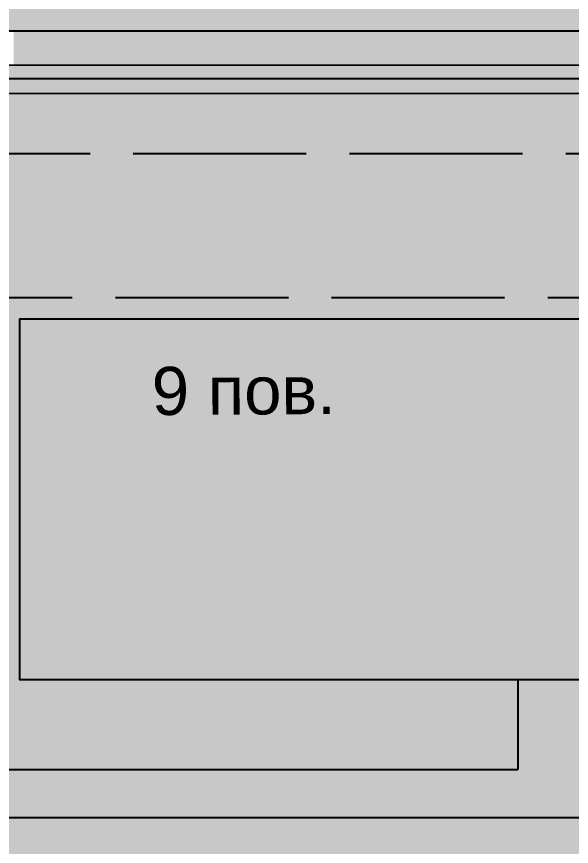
# Model space of a CAD drawing. Header units: millimetres. Extents: x 3866 to 35600, y -8896 to 9491.
# Drawn here: x 33087.7 to 33099.25, y -6664.6 to -6647.33 of the extents above; entities that cross this region are included whole.
import ezdxf

# ---------------------------------------------------------------- set-up
doc = ezdxf.new("R2010")
doc.units = ezdxf.units.MM
doc.linetypes.add('ACAD_ISO02W100', pattern=[15, 12, -3])
for name, color, linetype in [('благоустрый', 7, 'Continuous'), ('будівлі', 7, 'Continuous'), ('ВДМ', 7, 'Continuous'), ('інсоляція', 180, 'Continuous')]:
    doc.layers.add(name, color=color, linetype=linetype)
doc.styles.get("Standard").update_dxf_attribs({"font": 'arial.ttf'})

msp = doc.modelspace()

# ---------------------------------------------------------------- hatches: boundary and pattern name
at = {"layer": 'будівлі', "transparency": 33554569}
h = msp.add_hatch(color=40, dxfattribs=at)
h.dxf.hatch_style = 1
h.paths.add_polyline_path([(33110.262, -6653.622), (33087.762, -6653.622), (33087.762, -6661.122), (33110.262, -6661.122)])
h.paths.add_polyline_path([(33132.762, -6653.622), (33110.262, -6653.622), (33110.262, -6661.122), (33132.762, -6661.122)])
h.paths.add_polyline_path([(33072.762, -6653.622), (33065.262, -6653.622), (33065.262, -6676.122), (33072.762, -6676.122)])
h.paths.add_polyline_path([(33101.557, -6685.888), (33080.262, -6678.622), (33077.84, -6685.721), (33099.135, -6692.986)])
h.paths.add_polyline_path([(33101.557, -6685.888), (33099.135, -6692.986), (33120.43, -6700.252), (33122.851, -6693.153)])
h.paths.add_polyline_path([(33086.257, -6714.365), (33082.934, -6721.089), (33103.107, -6731.055), (33106.429, -6724.331)])
h.paths.add_polyline_path([(33086.257, -6714.365), (33066.084, -6704.398), (33062.762, -6711.122), (33082.934, -6721.089)])
h.paths.add_polyline_path([(33090.216, -6656.17), (33094.545, -6656.147), (33094.534, -6654.087), (33090.205, -6654.11)], flags=24)
h.paths.add_polyline_path([(33066.471, -6655.835), (33070.8, -6655.812), (33070.789, -6653.751), (33066.46, -6653.774)], flags=24)
h.paths.add_polyline_path([(33080.908, -6682.468), (33085.237, -6682.445), (33085.226, -6680.385), (33080.897, -6680.408)], flags=24)
h.paths.add_polyline_path([(33066.197, -6708.434), (33070.526, -6708.411), (33070.515, -6706.35), (33066.186, -6706.373)], flags=24)
at = {"layer": 'ВДМ', "transparency": 33554569}
h = msp.add_hatch(color=251, dxfattribs=at)
h.dxf.hatch_style = 1
h.paths.add_polyline_path([(33168.196, -6641.122), (33054.012, -6641.122), (33054.012, -6737.258), (33059.262, -6737.258), (33059.262, -6715.89), (33059.262, -6705.076), (33059.262, -6696.076), (33059.262, -6694.891), (33059.262, -6651.622, -0.414214), (33063.262, -6647.622), (33073.762, -6647.622), (33082.762, -6647.622), (33136.097, -6647.622), (33165.977, -6647.622), (33167.727, -6647.622), (33168.196, -6647.622)])
at = {"layer": 'ВДМ', "transparency": 33554585}
h = msp.add_hatch(color=9, dxfattribs=at)
h.dxf.hatch_style = 1
h.paths.add_polyline_path([(33087.646, -6648.345), (33122.836, -6648.336), (33122.836, -6647.622), (33087.646, -6647.622)])
at = {"layer": 'ВДМ', "transparency": 33554646}
h = msp.add_hatch(color=16, dxfattribs=at)
h.dxf.hatch_style = 1
h.paths.add_polyline_path([(33112.965, -6648.338), (33083.762, -6648.346), (33083.762, -6648.622), (33112.965, -6648.622)])
h = msp.add_hatch(color=16, dxfattribs=at)
h.dxf.hatch_style = 1
h.paths.add_polyline_path([(33112.965, -6648.622), (33083.762, -6648.622, 0.114685), (33082.439, -6648.93), (33112.965, -6648.923)])
h = msp.add_hatch(color=16, dxfattribs=at)
h.dxf.hatch_style = 1
h.paths.add_polyline_path([(33145.727, -6648.622), (33083.762, -6648.622, 0.114685), (33082.439, -6648.93), (33145.727, -6648.915)])
at = {"layer": 'ВДМ', "true_color": 0x139b48, "transparency": 33554585}
h = msp.add_hatch(color=114, dxfattribs=at)
h.dxf.hatch_style = 1
h.paths.add_polyline_path([(33122.387, -6661.122), (33110.262, -6661.122), (33099.887, -6661.122), (33099.887, -6662.997), (33122.387, -6662.997)], flags=17)
h.paths.add_polyline_path([(33081.627, -6658.137), (33080.762, -6658.136), (33080.762, -6659.997, 0.414214), (33083.762, -6662.997), (33086.503, -6662.997), (33086.503, -6661.681, -0.500594)])
edge = h.paths.add_edge_path()
edge.add_line((33145.727, -6648.915), (33082.439, -6648.93))
edge.add_arc((33083.762, -6651.622), 3, 116.1696, 151.1672)
edge.add_line((33081.134, -6650.176), (33132.762, -6650.176))
edge.add_line((33132.762, -6650.176), (33132.762, -6653.176))
edge.add_line((33132.762, -6653.176), (33080.762, -6653.176))
edge.add_line((33080.762, -6653.176), (33080.762, -6657.636))
edge.add_line((33080.762, -6657.636), (33081.627, -6657.637))
edge.add_line((33081.627, -6657.637), (33081.629, -6655.196))
edge.add_line((33081.629, -6655.196), (33086.509, -6655.202))
edge.add_line((33086.509, -6655.202), (33087.005, -6655.202))
edge.add_line((33087.005, -6655.202), (33087.005, -6662.997))
edge.add_line((33087.005, -6662.997), (33098.137, -6662.997))
edge.add_line((33098.137, -6662.997), (33098.137, -6661.122))
edge.add_line((33098.137, -6661.122), (33087.762, -6661.122))
edge.add_line((33087.762, -6661.122), (33087.762, -6653.622))
edge.add_line((33087.762, -6653.622), (33110.262, -6653.622))
edge.add_line((33110.262, -6653.622), (33132.762, -6653.622))
edge.add_line((33132.762, -6653.622), (33132.762, -6661.122))
edge.add_line((33132.762, -6661.122), (33124.137, -6661.122))
edge.add_line((33124.137, -6661.122), (33124.137, -6662.997))
edge.add_line((33124.137, -6662.997), (33137.847, -6662.997))
edge.add_line((33137.847, -6662.997), (33137.847, -6656.768))
edge.add_line((33137.847, -6656.768), (33145.727, -6656.768))
edge.add_line((33145.727, -6656.768), (33145.727, -6654.041))
edge.add_line((33145.727, -6654.041), (33140.847, -6654.041))
edge.add_line((33140.847, -6654.041), (33140.847, -6649.161))
edge.add_line((33140.847, -6649.161), (33145.727, -6649.161))
edge.add_line((33145.727, -6649.161), (33145.727, -6648.915))
h = msp.add_hatch(color=114, dxfattribs=at)
h.dxf.hatch_style = 1
h.paths.add_polyline_path([(33132.762, -6650.176), (33081.134, -6650.176, 0.126475), (33080.762, -6651.622), (33080.762, -6653.176), (33132.762, -6653.176)])
at = {"layer": 'ВДМ', "transparency": 33554585}
h = msp.add_hatch(color=9, dxfattribs=at)
h.dxf.hatch_style = 1
h.paths.add_polyline_path([(33099.887, -6661.122), (33098.137, -6661.122), (33098.137, -6662.997), (33087.005, -6662.997), (33087.005, -6663.997), (33122.387, -6663.997), (33131.063, -6663.997), (33136.847, -6663.997, 0.414214), (33137.847, -6662.997), (33124.137, -6662.997), (33124.137, -6661.122), (33122.387, -6661.122), (33122.387, -6662.997), (33099.887, -6662.997)])
h = msp.add_hatch(color=8, dxfattribs=at)
h.dxf.hatch_style = 1
h.paths.add_polyline_path([(33136.847, -6663.997), (33131.063, -6663.997), (33122.387, -6663.997), (33082.762, -6663.997), (33082.762, -6666.997), (33124.137, -6666.997), (33136.847, -6666.997)])

# ---------------------------------------------------------------- linework, layer by layer
msp.add_lwpolyline([(33079.762, -6660.997), (33079.762, -6650.622, -0.414214), (33082.762, -6647.622), (33136.097, -6647.622)], format="xyb")
at = {"layer": 'благоустрый'}
for points in [[(33145.727, -6648.622), (33083.762, -6648.622, 0.414214), (33080.762, -6651.622), (33080.762, -6657.636)], [(33079.762, -6650.622), (33079.762, -6660.997, 0.414214), (33082.762, -6663.997), (33122.387, -6663.997)]]:
    msp.add_lwpolyline(points, format="xyb", dxfattribs=at)
at = {"layer": 'благоустрый', "linetype": 'ACAD_ISO02W100', "ltscale": 0.3}
for points in [[(33081.134, -6650.176), (33132.762, -6650.176)], [(33080.762, -6653.176), (33132.762, -6653.176)]]:
    msp.add_lwpolyline(points, dxfattribs=at)
at = {"layer": 'благоустрый'}
for points in [[(33098.137, -6661.122), (33098.137, -6662.997)], [(33087.005, -6662.997), (33098.137, -6662.997)]]:
    msp.add_lwpolyline(points, dxfattribs=at)
at = {"layer": 'будівлі'}
msp.add_lwpolyline([(33110.262, -6653.622), (33087.762, -6653.622), (33087.762, -6661.122), (33110.262, -6661.122), (33110.262, -6653.622)], dxfattribs=at)
at = {"layer": 'ВДМ'}
for points in [[(33145.727, -6648.33), (33082.439, -6648.346)], [(33082.439, -6648.93), (33145.727, -6648.915)]]:
    msp.add_lwpolyline(points, dxfattribs=at)

# ---------------------------------------------------------------- texts
at = {"layer": 'інсоляція', "color": 7, "insert": (33090.516, -6654.619), "char_height": 1, "attachment_point": 1, "rotation": 0.3058}
msp.add_mtext_dynamic_manual_height_columns('9 пов.', width=4.97648, gutter_width=12.5, heights=[0], dxfattribs=at)

doc.saveas('drawing.dxf')
